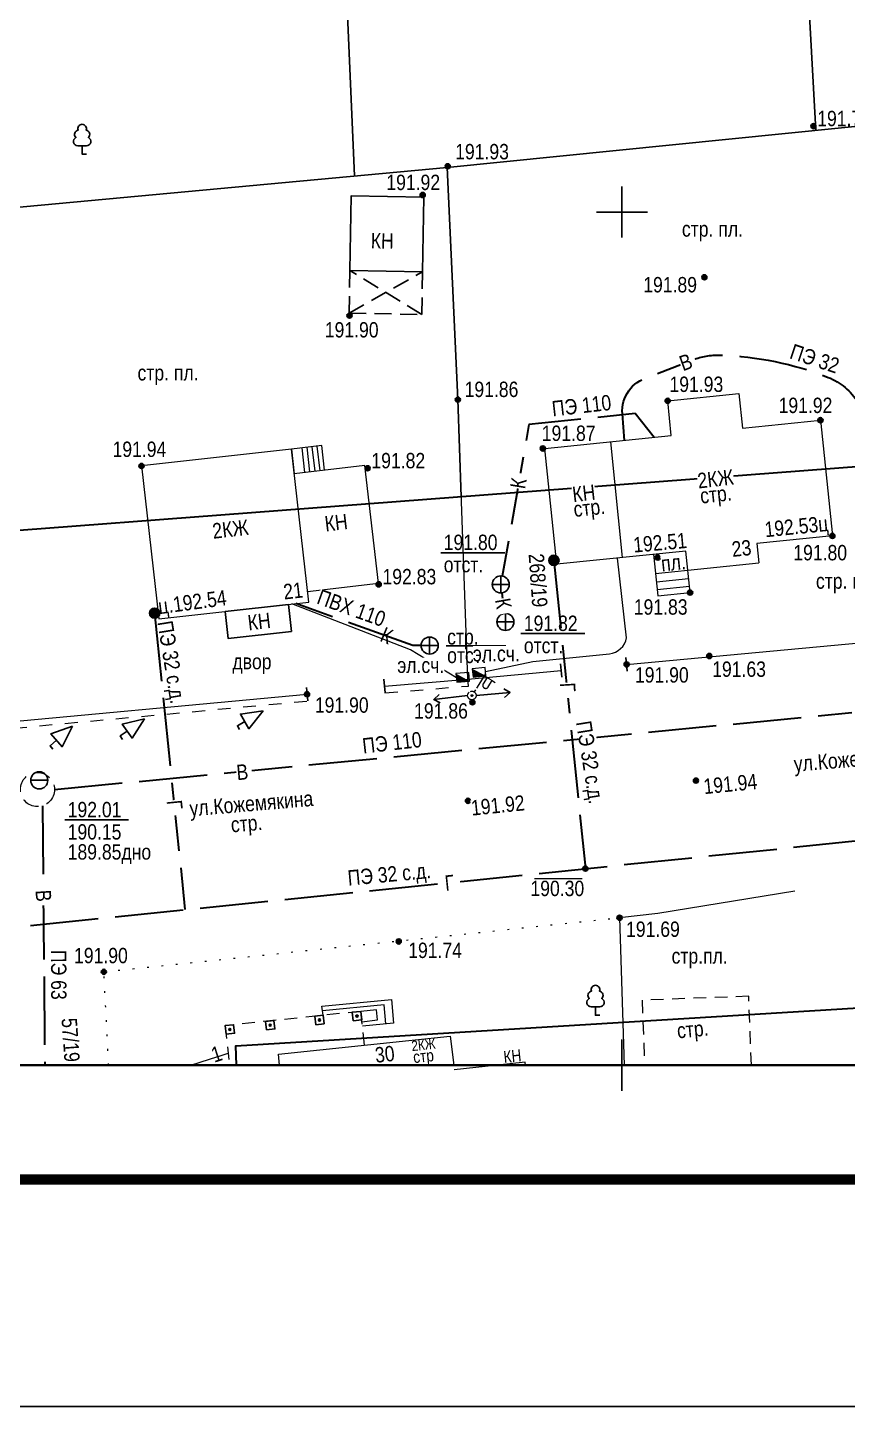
# Model space of a CAD drawing. Header units: millimetres. Extents: x 5990 to 6530, y 11230 to 11520.
# Drawn here: x 6165.1 to 6213.2, y 11230 to 11310.8 of the extents above; entities that cross this region are included whole.
import ezdxf
from ezdxf.enums import TextEntityAlignment as Align

# ---------------------------------------------------------------- set-up
doc = ezdxf.new("R2010")
doc.units = ezdxf.units.MM
for name, pattern in [('ACAD_ISO07W100', [3, 0, -3]), ('g5_01_5x1', [1.25, 0.75, -0.5]), ('g5_01_5x1_5', [1.5, 0.75, -0.75]), ('g5_02x1', [1.5, 1, -0.5]), ('g5_122', [5, 4, -1]), ('g5_366', [0.85, 0.1, -0.75]), ('T_03.LINE', [1, 1, 0])]:
    doc.linetypes.add(name, pattern=pattern)
for name, color, linetype in [('01 ПЛАНШЕТ', 7, 'Continuous'), ('02 ПЛАНОВО-ВЫСОТНОЕ ОБОСНОВАНИЕ', 7, 'Continuous'), ('03 ЗДАНИЯ И ИХ ЧАСТИ', 7, 'Continuous'), ('04 ПРОМЫШЛЕННЫЕ И СОЦ.-КУЛЬТ. ОБЪЕКТЫ', 7, 'Continuous'), ('05 ГАЗОПРОВОД', 7, 'Continuous'), ('06 ВОДОПРОВОД', 7, 'Continuous'), ('07 ЭЛЕКТРОКАБЕЛЬ', 7, 'Continuous'), ('08 ЛЭП', 7, 'Continuous'), ('10 КАНАЛИЗАЦИЯ', 7, 'Continuous'), ('13 АВТОМОБИЛЬНЫЕ ДОРОГИ', 7, 'Continuous'), ('15 РЕЛЬЕФ', 7, 'Continuous'), ('16 РАСТИТЕЛЬНОСТЬ ГРУНТЫ И БОЛОТА', 7, 'Continuous'), ('17 ОГРАЖДЕНИЯ', 7, 'Continuous')]:
    doc.layers.add(name, color=color, linetype=linetype)
doc.layers.add('18 ГРАНИЦА ТОПОСЪЕМКИ', color=7, linetype='Continuous', plot=False)
doc.styles.add('Д-431', font='ARIALNI_1.TTF', dxfattribs={"height": 0.9})
doc.styles.add('Р-131', font='ARIALN.TTF')
doc.linetypes.add('g5_119_3', pattern='A,4,-1,[31,GUGK_2005.shx,S=0.1,R=0,X=0,Y=0],4,[31,GUGK_2005.shx,S=0.1,R=180,X=0,Y=0],-1', length=10)
doc.linetypes.add('g5_474_1a', pattern='A,1,-0.25,[28,GUGK_2005.shx,S=1,R=0,X=0,Y=0],-0.25,1', length=2.5)
doc.linetypes.add('g5_475_2', pattern='A,1.25,[25,GUGK_2005.shx,S=0.4,R=0,X=0,Y=0],1.25,-0.5', length=3)

# ---------------------------------------------------------------- blocks, each defined once
blk = doc.blocks.new('_krest')
at = {"color": 3, "linetype": 'ByBlock', "lineweight": -2}
for p, q in [((0, -3), (0, 3)), ((-3, 0), (3, 0))]:
    blk.add_line(p, q, dxfattribs=at)
blk = doc.blocks.new('g5_330')
blk.add_hatch(color=0).paths.add_polyline_path([(0.15, 0, 1), (-0.15, 0, 1)])
at = {"color": 0}
blk.add_circle((0, 0), 0.15, dxfattribs=at)
blk = doc.blocks.new('g5_388_1')
at = {"color": 0}
blk.add_lwpolyline([(0, 0.497), (0.257, 0.497, 0.798042), (0.365, 0.973, 0.636328), (0.231, 1.405, 0.533064), (0, 1.75, 0.533064), (-0.231, 1.405, 0.636328), (-0.365, 0.973, 0.798042), (-0.257, 0.497)], format="xyb", dxfattribs=at)
for points in [[(0, 0.497), (-0.257, 0.497)], [(0.25, 0), (0, 0), (0, 0.497)]]:
    blk.add_lwpolyline(points, dxfattribs=at)
blk = doc.blocks.new('*U865')
blk.add_lwpolyline([(1.93, -0.02), (8.93, -0.02)])
at = {"style": 'Д-431'}
blk.add_attdef('Z1', text='', height=1.8, dxfattribs=at).set_placement((2.05, 1.92), align=Align.TOP_LEFT)
for tag, p in [('Z2', (2.05, -2.05)), ('Z3', (2.1, -4.04)), ('Z4', (2.1, -6.11))]:
    blk.add_attdef(tag, p, '', height=1.8, dxfattribs=at)
blk.add_wipeout([(-0.11, -0.99), (-0.17, -0.98), (-0.24, -0.97), (-0.28, -0.96), (-0.36, -0.93), (-0.41, -0.91), (-0.49, -0.87), (-0.57, -0.82), (-0.62, -0.79), (-0.67, -0.74), (-0.71, -0.7), (-0.77, -0.63), (-0.8, -0.6), (-0.83, -0.56), (-0.86, -0.5), (-0.9, -0.44), (-0.94, -0.35), (-0.95, -0.31), (-0.97, -0.26), (-0.98, -0.18), (-0.99, -0.1), (-1, -0.03), (-1, 0.04), (-0.99, 0.11), (-0.99, 0.16), (-0.98, 0.2), (-0.96, 0.27), (-0.95, 0.31), (-0.94, 0.35), (-0.92, 0.39), (-0.9, 0.43), (-0.88, 0.48), (-0.87, 0.49), (-0.86, 0.51), (-0.86, 0.52), (-0.85, 0.53), (-0.84, 0.55), (-0.83, 0.56), (-0.82, 0.58), (-0.81, 0.59), (-0.8, 0.6), (-0.79, 0.61), (-0.77, 0.64), (-0.76, 0.65), (-0.75, 0.66), (-0.74, 0.67), (-0.73, 0.68), (-0.72, 0.69), (-0.71, 0.7), (-0.7, 0.71), (-0.69, 0.73), (-0.67, 0.74), (-0.66, 0.75), (-0.65, 0.76), (-0.64, 0.77), (-0.62, 0.78), (-0.61, 0.79), (-0.6, 0.8), (-0.58, 0.81), (-0.56, 0.83), (-0.55, 0.83), (-0.53, 0.85), (-0.52, 0.86), (-0.5, 0.86), (-0.49, 0.87), (-0.47, 0.88), (-0.46, 0.89), (-0.44, 0.9), (-0.43, 0.9), (-0.36, 0.93), (-0.33, 0.94), (-0.31, 0.95), (-0.27, 0.96), (-0.22, 0.98), (-0.16, 0.99), (-0.1, 0.99), (0, 1), (0.1, 1), (0.16, 0.99), (0.22, 0.98), (0.3, 0.95), (0.36, 0.93), (0.48, 0.88), (0.56, 0.83), (0.63, 0.77), (0.73, 0.68), (0.81, 0.59), (0.86, 0.52), (0.94, 0.34), (0.98, 0.21), (0.99, 0.13), (1, 0.07), (1, 0.02), (1, -0.08), (0.97, -0.23), (0.94, -0.33), (0.91, -0.41), (0.88, -0.47), (0.86, -0.51), (0.82, -0.57), (0.79, -0.61), (0.76, -0.65), (0.72, -0.7), (0.66, -0.75), (0.63, -0.77), (0.6, -0.8), (0.55, -0.84), (0.5, -0.87), (0.43, -0.9), (0.38, -0.92), (0.31, -0.95), (0.24, -0.97), (0.18, -0.98), (0.07, -1), (-0.05, -1)])
for points in [[(-1, 0), (1, 0)], [(0, 1), (0, -1)]]:
    blk.add_lwpolyline(points)
blk.add_circle((0, 0), 1)
blk = doc.blocks.new('g5_113c')
blk.add_hatch(color=1).paths.add_polyline_path([(-0.375, 0), (0.375, 0), (0, 0.25), (-0.375, 0.5)])
at = {"color": 1, "lineweight": 20}
blk.add_lwpolyline([(-0.375, 0), (0.375, 0), (0.375, 0.5), (-0.375, 0.5)], close=True, dxfattribs=at)
blk = doc.blocks.new('g5_108b')
h = blk.add_hatch(color=0)
edge = h.paths.add_edge_path()
edge.add_arc((0, 0), 0.06, 0, 360)
at = {"color": 0, "lineweight": 25}
blk.add_lwpolyline([(-0.25, -0.25), (0.25, -0.25), (0.25, 0.25), (-0.25, 0.25)], close=True, dxfattribs=at)
at = {"color": 0}
blk.add_circle((0, 0), 0.06, dxfattribs=at)
blk = doc.blocks.new('g5_121_7c')
h = blk.add_hatch(color=0)
edge = h.paths.add_edge_path()
edge.add_arc((0, 0), 0.3, 0, 360)
at = {"color": 0}
blk.add_circle((0, 0), 0.3, dxfattribs=at)
blk = doc.blocks.new('*U864')
blk.add_lwpolyline([(2.99, -4.64), (10.48, -4.64)])
at = {"color": 7, "style": 'Д-431'}
for tag, p in [('Z', (3.33, -4.33)), ('Z1', (3.33, -6.94)), ('Z2', (3.33, -9.29)), ('Z3', (3.33, -11.61))]:
    blk.add_attdef(tag, p, '', height=1.8, dxfattribs=at)
blk.add_wipeout([(-0.11, -0.99), (-0.17, -0.98), (-0.24, -0.97), (-0.28, -0.96), (-0.36, -0.93), (-0.41, -0.91), (-0.49, -0.87), (-0.57, -0.82), (-0.62, -0.79), (-0.67, -0.74), (-0.71, -0.7), (-0.77, -0.63), (-0.8, -0.6), (-0.83, -0.56), (-0.86, -0.5), (-0.9, -0.44), (-0.94, -0.35), (-0.95, -0.31), (-0.97, -0.26), (-0.98, -0.18), (-0.99, -0.1), (-1, -0.03), (-1, 0.04), (-0.99, 0.11), (-0.99, 0.16), (-0.98, 0.2), (-0.96, 0.27), (-0.95, 0.31), (-0.94, 0.35), (-0.92, 0.39), (-0.9, 0.43), (-0.88, 0.48), (-0.87, 0.49), (-0.86, 0.51), (-0.86, 0.52), (-0.85, 0.53), (-0.84, 0.55), (-0.83, 0.56), (-0.82, 0.58), (-0.81, 0.59), (-0.8, 0.6), (-0.79, 0.61), (-0.77, 0.64), (-0.76, 0.65), (-0.75, 0.66), (-0.74, 0.67), (-0.73, 0.68), (-0.72, 0.69), (-0.71, 0.7), (-0.7, 0.71), (-0.69, 0.73), (-0.67, 0.74), (-0.66, 0.75), (-0.65, 0.76), (-0.64, 0.77), (-0.62, 0.78), (-0.61, 0.79), (-0.6, 0.8), (-0.58, 0.81), (-0.56, 0.83), (-0.55, 0.83), (-0.53, 0.85), (-0.52, 0.86), (-0.5, 0.86), (-0.49, 0.87), (-0.47, 0.88), (-0.46, 0.89), (-0.44, 0.9), (-0.43, 0.9), (-0.36, 0.93), (-0.33, 0.94), (-0.31, 0.95), (-0.27, 0.96), (-0.22, 0.98), (-0.16, 0.99), (-0.1, 0.99), (0, 1), (0.1, 1), (0.16, 0.99), (0.22, 0.98), (0.3, 0.95), (0.36, 0.93), (0.48, 0.88), (0.56, 0.83), (0.63, 0.77), (0.73, 0.68), (0.81, 0.59), (0.86, 0.52), (0.94, 0.34), (0.98, 0.21), (0.99, 0.13), (1, 0.07), (1, 0.02), (1, -0.08), (0.97, -0.23), (0.94, -0.33), (0.91, -0.41), (0.88, -0.47), (0.86, -0.51), (0.82, -0.57), (0.79, -0.61), (0.76, -0.65), (0.72, -0.7), (0.66, -0.75), (0.63, -0.77), (0.6, -0.8), (0.55, -0.84), (0.5, -0.87), (0.43, -0.9), (0.38, -0.92), (0.31, -0.95), (0.24, -0.97), (0.18, -0.98), (0.07, -1), (-0.05, -1)])
blk.add_lwpolyline([(-1, 0), (1, 0)])
blk.add_circle((0, 0), 1)
blk = doc.blocks.new('T_03.32.01')
at = {"color": 0, "linetype": 'ACAD_ISO07W100', "lineweight": 0}
blk.add_wipeout([(0.25, 0), (0.217, 0.125), (0.125, 0.217), (0, 0.25), (-0.125, 0.217), (-0.217, 0.125), (-0.25, 0), (-0.217, -0.125), (-0.125, -0.217), (0, -0.25), (0.125, -0.217), (0.217, -0.125)], dxfattribs=at)
at = {"linetype": 'T_03.LINE', "lineweight": -2}
h = blk.add_hatch(color=0, dxfattribs=at)
h.dxf.hatch_style = 1
h.paths.add_polyline_path([(0.05, 0, 1), (-0.05, 0, 1)])
at = {"color": 0, "linetype": 'T_03.LINE', "lineweight": -2}
blk.add_circle((0, 0), 0.25, dxfattribs=at)
at = {"color": 0, "linetype": 'T_03.LINE', "lineweight": 0}
blk.add_circle((0, 0), 0.05, dxfattribs=at)
blk = doc.blocks.new('*U144')
at = {"color": 0, "linetype": 'T_03.LINE', "lineweight": -2, "rotation": 328.1250721825429}
blk.add_blockref('T_03.32.01', (0, 0), dxfattribs=at)
at = {"color": 0, "linetype": 'ACAD_ISO07W100', "lineweight": 0}
blk.add_wipeout([(1.193, 0.877), (0.959, 0.501), (0.912, 0.451), (0.849, 0.423), (0.78, 0.421), (0.718, 0.445), (0.667, 0.493), (0.64, 0.555), (0.638, 0.622), (0.662, 0.686), (0.896, 1.062)], dxfattribs=at)
at = {"color": 0, "linetype": 'T_03.LINE', "lineweight": -2}
for points in [[(0.792, 1.274), (0.132, 0.212)], [(0.726, 1.168), (1.363, 0.772)]]:
    blk.add_lwpolyline(points, dxfattribs=at)
blk.add_lwpolyline([(0.896, 1.062), (0.662, 0.686, 1), (0.959, 0.501), (1.193, 0.877)], format="xyb", dxfattribs=at)
blk = doc.blocks.new('g5_115_1')
at = {"color": 0}
for points in [[(0, 0), (2, 0)], [(1.647, -0.252), (2, 0), (1.647, 0.252)]]:
    blk.add_lwpolyline(points, dxfattribs=at)
blk = doc.blocks.new('*U866')
blk.add_lwpolyline([(1.82, -1.37), (9.31, -1.37)])
at = {"color": 7, "style": 'Д-431'}
for tag, p in [('Z', (2.16, -1.06)), ('Z1', (2.16, -3.67)), ('Z2', (2.16, -6.02)), ('Z3', (2.16, -8.34))]:
    blk.add_attdef(tag, p, '', height=1.8, dxfattribs=at)
blk.add_wipeout([(-0.11, -0.99), (-0.17, -0.98), (-0.24, -0.97), (-0.28, -0.96), (-0.36, -0.93), (-0.41, -0.91), (-0.49, -0.87), (-0.57, -0.82), (-0.62, -0.79), (-0.67, -0.74), (-0.71, -0.7), (-0.77, -0.63), (-0.8, -0.6), (-0.83, -0.56), (-0.86, -0.5), (-0.9, -0.44), (-0.94, -0.35), (-0.95, -0.31), (-0.97, -0.26), (-0.98, -0.18), (-0.99, -0.1), (-1, -0.03), (-1, 0.04), (-0.99, 0.11), (-0.99, 0.16), (-0.98, 0.2), (-0.96, 0.27), (-0.95, 0.31), (-0.94, 0.35), (-0.92, 0.39), (-0.9, 0.43), (-0.88, 0.48), (-0.87, 0.49), (-0.86, 0.51), (-0.86, 0.52), (-0.85, 0.53), (-0.84, 0.55), (-0.83, 0.56), (-0.82, 0.58), (-0.81, 0.59), (-0.8, 0.6), (-0.79, 0.61), (-0.77, 0.64), (-0.76, 0.65), (-0.75, 0.66), (-0.74, 0.67), (-0.73, 0.68), (-0.72, 0.69), (-0.71, 0.7), (-0.7, 0.71), (-0.69, 0.73), (-0.67, 0.74), (-0.66, 0.75), (-0.65, 0.76), (-0.64, 0.77), (-0.62, 0.78), (-0.61, 0.79), (-0.6, 0.8), (-0.58, 0.81), (-0.56, 0.83), (-0.55, 0.83), (-0.53, 0.85), (-0.52, 0.86), (-0.5, 0.86), (-0.49, 0.87), (-0.47, 0.88), (-0.46, 0.89), (-0.44, 0.9), (-0.43, 0.9), (-0.36, 0.93), (-0.33, 0.94), (-0.31, 0.95), (-0.27, 0.96), (-0.22, 0.98), (-0.16, 0.99), (-0.1, 0.99), (0, 1), (0.1, 1), (0.16, 0.99), (0.22, 0.98), (0.3, 0.95), (0.36, 0.93), (0.48, 0.88), (0.56, 0.83), (0.63, 0.77), (0.73, 0.68), (0.81, 0.59), (0.86, 0.52), (0.94, 0.34), (0.98, 0.21), (0.99, 0.13), (1, 0.07), (1, 0.02), (1, -0.08), (0.97, -0.23), (0.94, -0.33), (0.91, -0.41), (0.88, -0.47), (0.86, -0.51), (0.82, -0.57), (0.79, -0.61), (0.76, -0.65), (0.72, -0.7), (0.66, -0.75), (0.63, -0.77), (0.6, -0.8), (0.55, -0.84), (0.5, -0.87), (0.43, -0.9), (0.38, -0.92), (0.31, -0.95), (0.24, -0.97), (0.18, -0.98), (0.07, -1), (-0.05, -1)])
for points in [[(0, 1), (0, -1)], [(-1, 0), (1, 0)]]:
    blk.add_lwpolyline(points)
blk.add_circle((0, 0), 1)
blk = doc.blocks.new('*U867')
blk.add_lwpolyline([(-7.03, 3.72), (0.46, 3.72)])
at = {"color": 7, "style": 'Д-431'}
for tag, p in [('Z', (-6.69, 4.03)), ('Z1', (-6.69, 1.42)), ('Z2', (-6.69, -0.93)), ('Z3', (-6.69, -3.25))]:
    blk.add_attdef(tag, p, '', height=1.8, dxfattribs=at)
blk.add_wipeout([(-0.11, -0.99), (-0.17, -0.98), (-0.24, -0.97), (-0.28, -0.96), (-0.36, -0.93), (-0.41, -0.91), (-0.49, -0.87), (-0.57, -0.82), (-0.62, -0.79), (-0.67, -0.74), (-0.71, -0.7), (-0.77, -0.63), (-0.8, -0.6), (-0.83, -0.56), (-0.86, -0.5), (-0.9, -0.44), (-0.94, -0.35), (-0.95, -0.31), (-0.97, -0.26), (-0.98, -0.18), (-0.99, -0.1), (-1, -0.03), (-1, 0.04), (-0.99, 0.11), (-0.99, 0.16), (-0.98, 0.2), (-0.96, 0.27), (-0.95, 0.31), (-0.94, 0.35), (-0.92, 0.39), (-0.9, 0.43), (-0.88, 0.48), (-0.87, 0.49), (-0.86, 0.51), (-0.86, 0.52), (-0.85, 0.53), (-0.84, 0.55), (-0.83, 0.56), (-0.82, 0.58), (-0.81, 0.59), (-0.8, 0.6), (-0.79, 0.61), (-0.77, 0.64), (-0.76, 0.65), (-0.75, 0.66), (-0.74, 0.67), (-0.73, 0.68), (-0.72, 0.69), (-0.71, 0.7), (-0.7, 0.71), (-0.69, 0.73), (-0.67, 0.74), (-0.66, 0.75), (-0.65, 0.76), (-0.64, 0.77), (-0.62, 0.78), (-0.61, 0.79), (-0.6, 0.8), (-0.58, 0.81), (-0.56, 0.83), (-0.55, 0.83), (-0.53, 0.85), (-0.52, 0.86), (-0.5, 0.86), (-0.49, 0.87), (-0.47, 0.88), (-0.46, 0.89), (-0.44, 0.9), (-0.43, 0.9), (-0.36, 0.93), (-0.33, 0.94), (-0.31, 0.95), (-0.27, 0.96), (-0.22, 0.98), (-0.16, 0.99), (-0.1, 0.99), (0, 1), (0.1, 1), (0.16, 0.99), (0.22, 0.98), (0.3, 0.95), (0.36, 0.93), (0.48, 0.88), (0.56, 0.83), (0.63, 0.77), (0.73, 0.68), (0.81, 0.59), (0.86, 0.52), (0.94, 0.34), (0.98, 0.21), (0.99, 0.13), (1, 0.07), (1, 0.02), (1, -0.08), (0.97, -0.23), (0.94, -0.33), (0.91, -0.41), (0.88, -0.47), (0.86, -0.51), (0.82, -0.57), (0.79, -0.61), (0.76, -0.65), (0.72, -0.7), (0.66, -0.75), (0.63, -0.77), (0.6, -0.8), (0.55, -0.84), (0.5, -0.87), (0.43, -0.9), (0.38, -0.92), (0.31, -0.95), (0.24, -0.97), (0.18, -0.98), (0.07, -1), (-0.05, -1)])
for points in [[(0, 1), (0, -1)], [(-1, 0), (1, 0)]]:
    blk.add_lwpolyline(points)
blk.add_circle((0, 0), 1)
blk = doc.blocks.new('g5_475_5')
at = {"color": 0}
blk.add_lwpolyline([(0, -0.4), (0, 0.4)], dxfattribs=at)
blk = doc.blocks.new('g5_390_8')
at = {"color": 0}
blk.add_line((-0.5, 0.5), (0.5, 0.5), dxfattribs=at)
for points in [[(0, 1.75), (-0.5, 0.5), (0.5, 0.5), (0, 1.75)], [(0, 0), (0, 0.5), (0, 0), (0.25, 0)]]:
    blk.add_lwpolyline(points, dxfattribs=at)

msp = doc.modelspace()

# ---------------------------------------------------------------- linework, layer by layer
at = {"color": 7, "lineweight": 15}
msp.add_lwpolyline([(6000, 11250), (6250, 11250), (6250, 11500), (6000, 11500)], close=True, dxfattribs=at)
at = {"layer": '01 ПЛАНШЕТ', "color": 7}
for points in [[(5990, 11230), (6260, 11230), (6260, 11520), (5990, 11520)], [(6250, 11500), (6000, 11500), (6000, 11250), (6250, 11250)]]:
    msp.add_lwpolyline(points, close=True, dxfattribs=at)
msp.add_lwpolyline([(6133.016, 11243.3, 0.6, 0.6, 0), (6257, 11243.3, 0, 0, 0)], format="xyseb", dxfattribs=at)
at = {"layer": '03 ЗДАНИЯ И ИХ ЧАСТИ', "color": 7}
msp.add_lwpolyline([(6184.038, 11296.574), (6188.307, 11296.498), (6188.384, 11300.867), (6184.115, 11300.943)], close=True, dxfattribs=at)
at = {"layer": '03 ЗДАНИЯ И ИХ ЧАСТИ', "color": 7, "linetype": 'g5_02x1', "lineweight": 25}
for points in [[(6188.263, 11293.998), (6184.038, 11296.574), (6183.993, 11294.074), (6188.263, 11293.998), (6188.307, 11296.498)], [(6183.993, 11294.074), (6188.307, 11296.498)]]:
    msp.add_lwpolyline(points, dxfattribs=at)
at = {"layer": '03 ЗДАНИЯ И ИХ ЧАСТИ', "color": 7, "lineweight": 15}
for points in [[(6180.616, 11286.11), (6171.82, 11285.12)], [(6171.82, 11285.12), (6172.83, 11276.15), (6181.626, 11277.14), (6180.616, 11286.11)], [(6182.562, 11284.862), (6182.399, 11286.311), (6180.616, 11286.11), (6180.779, 11284.661)], [(6181.402, 11284.734), (6181.234, 11286.177)], [(6181.7, 11284.768), (6181.532, 11286.212)], [(6181.998, 11284.803), (6181.83, 11286.246)], [(6182.296, 11284.837), (6182.128, 11286.281)], [(6184.922, 11285.142), (6180.779, 11284.661)], [(6181.556, 11277.763), (6185.723, 11278.241), (6184.922, 11285.142)], [(6201.857, 11279.938), (6202.109, 11277.498), (6203.999, 11277.693), (6203.747, 11280.133)], [(6201.973, 11278.818), (6208.035, 11279.444)], [(6202.023, 11278.331), (6203.913, 11278.526)], [(6202.069, 11277.886), (6203.959, 11278.081)], [(6182.474, 11252.922), (6182.399, 11253.459), (6186.475, 11253.851), (6186.608, 11252.469), (6184.775, 11252.293)], [(6186.158, 11252.426), (6186.05, 11253.544), (6182.437, 11253.191)], [(6184.745, 11252.548), (6185.66, 11252.648), (6185.594, 11253.25), (6184.682, 11253.151)], [(6179.85, 11250.635), (6189.932, 11251.696), (6190.132, 11250)], [(6179.917, 11250), (6179.85, 11250.635)], [(6192.703, 11250), (6190.163, 11249.733)], [(6194.319, 11250.17), (6192.703, 11250)], [(6194.336, 11250), (6194.319, 11250.17)]]:
    msp.add_lwpolyline(points, dxfattribs=at)
at = {"layer": '03 ЗДАНИЯ И ИХ ЧАСТИ', "color": 7, "lineweight": 15, "elevation": 192.808}
msp.add_lwpolyline([(6200.035, 11279.75), (6199.355, 11286.532)], dxfattribs=at)
at = {"layer": '03 ЗДАНИЯ И ИХ ЧАСТИ', "color": 7, "lineweight": 25}
msp.add_lwpolyline([(6176.727, 11276.589), (6180.434, 11277.006), (6180.613, 11275.416), (6176.906, 11274.999)], close=True, dxfattribs=at)
at = {"layer": '03 ЗДАНИЯ И ИХ ЧАСТИ', "color": 7, "linetype": 'g5_01_5x1', "lineweight": 15, "elevation": 190.883}
for points in [[(6207.438, 11254.041), (6201.185, 11253.802), (6201.33, 11250)], [(6207.592, 11250), (6207.438, 11254.041)]]:
    msp.add_lwpolyline(points, dxfattribs=at)
at = {"layer": '04 ПРОМЫШЛЕННЫЕ И СОЦ.-КУЛЬТ. ОБЪЕКТЫ', "color": 7, "linetype": 'g5_366', "lineweight": 15}
for points in [[(6169.61, 11255.47), (6199.86, 11258.64)], [(6169.896, 11250), (6169.61, 11255.47)]]:
    msp.add_lwpolyline(points, dxfattribs=at)
at = {"layer": '05 ГАЗОПРОВОД', "color": 1, "linetype": 'g5_122', "lineweight": 30}
for points in [[(6172.59, 11276.492), (6174.369, 11259.114)], [(6135.821, 11255.259), (6155.358, 11257.168), (6242.645, 11266.104)]]:
    msp.add_lwpolyline(points, dxfattribs=at)
at = {"layer": '05 ГАЗОПРОВОД', "color": 7, "lineweight": 15}
msp.add_lwpolyline([(6194.873, 11260.949), (6197.663, 11260.949)], dxfattribs=at)
at = {"layer": '06 ВОДОПРОВОД', "color": 82, "linetype": 'g5_122', "lineweight": 30, "flags": 128}
msp.add_lwpolyline([(6200.151, 11286.614), (6200.029, 11288.173, -0.360132), (6201.541, 11290.322), (6204.157, 11291.338, -0.100411), (6205.757, 11291.613, -0.086735), (6212.095, 11290.31, -0.16342), (6213.845, 11288.837, -0.126659), (6214.35, 11287.175), (6216.176, 11277.626), (6216.75, 11274.575, 0.25442), (6218.17, 11272.833, 0.143684), (6219.592, 11272.686), (6228.374, 11273.404)], format="xyb", dxfattribs=at)
at = {"layer": '06 ВОДОПРОВОД', "color": 82, "linetype": 'g5_122', "lineweight": 30}
for points in [[(6166.713, 11266.154), (6213.491, 11270.665)], [(6166.014, 11265.195), (6166.147, 11249.98)], [(6166.147, 11250), (6166.147, 11249.98)]]:
    msp.add_lwpolyline(points, dxfattribs=at)
at = {"layer": '17 ОГРАЖДЕНИЯ', "color": 7, "linetype": 'g5_475_2', "lineweight": 25}
for points in [[(6211.379, 11304.777), (6209.935, 11331.027)], [(6183.175, 11328.178), (6184.309, 11302.128)], [(6220.357, 11285.565), (6220.108, 11290.529), (6219.49, 11305.591), (6189.739, 11302.606)], [(6189.739, 11302.601), (6157.277, 11299.607)], [(6189.739, 11302.606), (6190.368, 11289.01), (6190.577, 11283.306)]]:
    msp.add_lwpolyline(points, dxfattribs=at)
at = {"layer": '17 ОГРАЖДЕНИЯ', "color": 7, "linetype": 'g5_475_2', "lineweight": 15}
for points in [[(6210.143, 11260.2), (6202.099, 11258.896)], [(6202.099, 11258.896), (6199.86, 11258.64), (6200.13, 11250)]]:
    msp.add_lwpolyline(points, dxfattribs=at)
at = {"layer": '18 ГРАНИЦА ТОПОСЪЕМКИ', "color": 2, "lineweight": 30}
for points in [[(6250, 11500), (6035.594, 11500), (6038.25, 11463.689), (6049.231, 11425.375), (6059.094, 11391.313), (6062.167, 11250), (6250, 11250)], [(6177.394, 11250), (6177.354, 11251.127), (6230.217, 11254.348), (6230.438, 11250), (6250, 11250), (6250, 11287.814), (6144.051, 11279.777), (6141.969, 11323.791), (6250, 11335.292), (6250, 11363.999), (6137.205, 11353.136), (6133.809, 11409.649), (6133.809, 11409.649), (6250, 11418.784), (6250, 11500), (6204.091, 11500), (6235.857, 11452.28), (6132.003, 11438.928), (6138.306, 11500), (6038.284, 11500), (6040.478, 11481.045), (6051.473, 11439.881), (6064.107, 11378.144), (6068.931, 11250)]]:
    msp.add_lwpolyline(points, close=True, dxfattribs=at)
msp.add_lwpolyline([(6250, 11250.831), (6250, 11250), (6053.979, 11250), (6055.755, 11264.739)], dxfattribs=at)

# ---------------------------------------------------------------- block references
at = {"layer": '02 ПЛАНОВО-ВЫСОТНОЕ ОБОСНОВАНИЕ', "xscale": 0.5, "yscale": 0.5, "zscale": 0.5}
for p in [(6200, 11300), (6200, 11250), (6200, 11250)]:
    msp.add_blockref('_krest', p, dxfattribs=at)
at = {"layer": '02 ПЛАНОВО-ВЫСОТНОЕ ОБОСНОВАНИЕ', "lineweight": 25, "xscale": 0.5, "yscale": 0.5, "zscale": 0.5}
for p in [(6200, 11300), (6200, 11250), (6200, 11250), (6200, 11250)]:
    msp.add_blockref('_krest', p, dxfattribs=at)
at = {"layer": '02 ПЛАНОВО-ВЫСОТНОЕ ОБОСНОВАНИЕ', "color": 94, "xscale": 0.5, "yscale": 0.5, "zscale": 0.5}
msp.add_blockref('_krest', (6200, 11250), dxfattribs=at)
at = {"layer": '03 ЗДАНИЯ И ИХ ЧАСТИ', "color": 7, "lineweight": 15}
msp.add_blockref('g5_330', (6202.102, 11279.749), dxfattribs=at)
at = {"layer": '03 ЗДАНИЯ И ИХ ЧАСТИ', "color": 7, "lineweight": 15, "rotation": 6.004822867789896}
for p in [(6182.258, 11252.648), (6184.459, 11252.879), (6177, 11252.095), (6179.367, 11252.344)]:
    msp.add_blockref('g5_108b', p, dxfattribs=at)
at = {"layer": '05 ГАЗОПРОВОД', "color": 1, "lineweight": 15}
msp.add_blockref('g5_121_7c', (6172.59, 11276.492), dxfattribs=at)
at = {"layer": '05 ГАЗОПРОВОД', "color": 7, "lineweight": 15}
msp.add_blockref('g5_330', (6197.858, 11261.519), dxfattribs=at)
at = {"layer": '07 ЭЛЕКТРОКАБЕЛЬ', "color": 1, "lineweight": 15, "rotation": 5.081727413912313}
msp.add_blockref('g5_113c', (6190.683, 11272.481), dxfattribs=at)
at = {"layer": '15 РЕЛЬЕФ', "color": 7}
for p in [(6211.23, 11305.03), (6189.781, 11302.679), (6188.311, 11300.998), (6184.021, 11293.927)]:
    msp.add_blockref('g5_330', p, dxfattribs=at)
at = {"layer": '15 РЕЛЬЕФ', "rotation": 359.7577172586628}
for p in [(6204.839, 11296.174, 190.427), (6190.374, 11289.005, 190.427)]:
    msp.add_blockref('g5_330', p, dxfattribs=at)
at = {"layer": '15 РЕЛЬЕФ', "color": 7, "lineweight": 15, "rotation": 359.7577172586628}
for p in [(6202.683, 11288.935, 190.427), (6211.645, 11287.799, 190.427), (6195.358, 11286.142, 190.427), (6212.345, 11281.02, 190.427), (6203.999, 11277.693, 190.427), (6181.53, 11271.741, 190.427), (6204.341, 11266.678, 190.427), (6190.967, 11265.49, 190.427)]:
    msp.add_blockref('g5_330', p, dxfattribs=at)
at = {"layer": '15 РЕЛЬЕФ', "color": 7, "lineweight": 15}
for p in [(6171.82, 11285.12), (6185.08, 11284.98), (6185.73, 11278.18), (6205.12, 11273.98), (6186.91, 11257.25), (6169.61, 11255.47)]:
    msp.add_blockref('g5_330', p, dxfattribs=at)
at = {"layer": '16 РАСТИТЕЛЬНОСТЬ ГРУНТЫ И БОЛОТА'}
msp.add_blockref('g5_388_1', (6168.337, 11303.391), dxfattribs=at)
at = {"layer": '16 РАСТИТЕЛЬНОСТЬ ГРУНТЫ И БОЛОТА', "color": 7}
for p, rotation in [((6170.569, 11269.293, 192.01), 305.0439985068192), ((6177.441, 11269.891, 192.01), 300.2735861725391), ((6166.456, 11268.715, 192.01), 310.9731185956322)]:
    msp.add_blockref('g5_390_8', p, dxfattribs=dict(at, rotation=rotation))
at = {"layer": '16 РАСТИТЕЛЬНОСТЬ ГРУНТЫ И БОЛОТА', "color": 7, "lineweight": 15}
msp.add_blockref('g5_388_1', (6198.448, 11252.929, 191.769), dxfattribs=at)
at = {"layer": '17 ОГРАЖДЕНИЯ', "color": 7}
for p, rotation in [((6200.273, 11273.487), 185.3487369125881), ((6181.53, 11271.741), 5.974142554780085), ((6186.066, 11272.216, 191.927), 185.9741425547801)]:
    msp.add_blockref('g5_475_5', p, dxfattribs=dict(at, rotation=rotation))

# ---------------------------------------------------------------- texts
at = {"layer": '03 ЗДАНИЯ И ИХ ЧАСТИ', "lineweight": 50, "style": 'Р-131'}
msp.add_text('КН', height=0.9, rotation=358.98389, dxfattribs=at).set_placement((6185.262, 11297.871))
at = {"layer": '03 ЗДАНИЯ И ИХ ЧАСТИ', "color": 7, "lineweight": 25, "char_height": 0.9, "attachment_point": 1, "rotation": 6.6162, "style": 'Р-131'}
for s, insert in [('2КЖ', (6175.93, 11281.741)), ('КН', (6178, 11276.369))]:
    msp.add_mtext(s, dxfattribs=dict(at, insert=insert))
at = {"layer": '03 ЗДАНИЯ И ИХ ЧАСТИ', "color": 1, "lineweight": 25, "char_height": 0.9, "attachment_point": 1, "style": 'Д-431'}
for s, insert, rotation in [('23', (6206.397, 11280.68), 5.92939), ('21', (6180.093, 11278.181), 6.42431), ('30', (6185.471, 11251.033), 5.92939)]:
    msp.add_mtext(s, dxfattribs=dict(at, insert=insert, rotation=rotation))
at = {"layer": '04 ПРОМЫШЛЕННЫЕ И СОЦ.-КУЛЬТ. ОБЪЕКТЫ', "style": 'Д-431'}
for p in [(6205.308, 11298.87), (6173.377, 11290.442)]:
    msp.add_text('стр. пл.', height=0.9, dxfattribs=at).set_placement(p, align=Align.MIDDLE)
at = {"layer": '15 РЕЛЬЕФ', "color": 7, "style": 'Д-431'}
for s, p in [('191.76', (6211.455, 11305.03)), ('191.93', (6190.218, 11303.088)), ('191.92', (6186.181, 11301.286)), ('191.90', (6182.572, 11292.646))]:
    msp.add_text(s, height=0.9, dxfattribs=at).set_placement(p)
at = {"layer": '15 РЕЛЬЕФ', "style": 'Д-431'}
for s, p in [('191.89', (6201.251, 11295.29)), ('191.86', (6190.772, 11289.157))]:
    msp.add_text(s, height=0.9, dxfattribs=at).set_placement(p)

# ---------------------------------------------------------------- next in the draw order: block references
at = {"layer": '06 ВОДОПРОВОД', "color": 7, "lineweight": 15, "xscale": 0.5, "yscale": 0.5, "zscale": 0.5}
msp.add_blockref('*U864', (6165.825, 11266.693), dxfattribs=at).add_auto_attribs({'Z': '192.01', 'Z1': '190.15', 'Z2': '189.85дно'})
at = {"layer": '08 ЛЭП', "color": 7, "linetype": 'T_03.LINE', "lineweight": 15}
msp.add_blockref('*U144', (6191.199, 11271.664), dxfattribs=at)
at = {"layer": '10 КАНАЛИЗАЦИЯ', "color": 7, "lineweight": 15, "xscale": 0.5, "yscale": 0.5, "zscale": 0.5}
msp.add_blockref('*U865', (6188.722, 11274.591), dxfattribs=at).add_auto_attribs({'Z1': 'стр.', 'Z2': 'отст.'})

# ---------------------------------------------------------------- next in the draw order: texts
at = {"color": 4, "lineweight": 25, "char_height": 0.9, "width": 2.57867, "attachment_point": 1, "rotation": 274.00755, "line_spacing_factor": 0.6, "style": 'Д-431', "bg_fill": 3, "box_fill_scale": 1, "bg_fill_color": 256, "bg_fill_transparency": 0}
for s, insert in [('{\\C4;268/19}', (6195.422, 11280.015)), ('{\\C4;57/19}', (6168.024, 11252.796))]:
    msp.add_mtext(s, dxfattribs=dict(at, insert=insert))
at = {"layer": '03 ЗДАНИЯ И ИХ ЧАСТИ', "color": 7, "lineweight": 25, "attachment_point": 1, "bg_fill": 3, "box_fill_scale": 1, "bg_fill_color": 256, "bg_fill_transparency": 0}
for s, insert, char_height, rotation, style in [('КН', (6182.516, 11282.165), 0.9, 6.6162, 'Р-131'), ('стр.', (6203.186, 11252.463), 0.9, 5.39038, 'Д-431'), ('2КЖ', (6187.623, 11251.419), 0.6, 6.00482, 'Р-131'), ('КН', (6193.018, 11250.822), 0.7, 6.00482, 'Р-131')]:
    msp.add_mtext(s, dxfattribs=dict(at, insert=insert, char_height=char_height, rotation=rotation, style=style))
at = {"layer": '04 ПРОМЫШЛЕННЫЕ И СОЦ.-КУЛЬТ. ОБЪЕКТЫ', "color": 7, "lineweight": 25, "char_height": 0.9, "attachment_point": 1, "style": 'Д-431', "bg_fill": 3, "box_fill_scale": 1, "bg_fill_color": 256, "bg_fill_transparency": 0}
for s, insert in [('стр. пл.', (6211.38, 11278.822)), ('двор', (6177.152, 11274.102)), ('стр.пл.', (6202.913, 11256.851))]:
    msp.add_mtext(s, dxfattribs=dict(at, insert=insert))
at = {"layer": '05 ГАЗОПРОВОД', "color": 7, "lineweight": 25, "char_height": 0.9, "attachment_point": 1, "style": 'Д-431', "bg_fill": 3, "box_fill_scale": 1, "bg_fill_color": 256, "bg_fill_transparency": 0}
for insert, rotation in [((6173.637, 11276.105), 279.14205), ((6183.871, 11261.413), 5.32468)]:
    msp.add_mtext('ПЭ 32 с.д.', dxfattribs=dict(at, insert=insert, rotation=rotation))
at = {"layer": '05 ГАЗОПРОВОД', "color": 7, "lineweight": 25, "char_height": 0.9, "attachment_point": 1, "line_spacing_factor": 0.6, "style": 'Д-431', "bg_fill": 3, "box_fill_scale": 1, "bg_fill_color": 256, "bg_fill_transparency": 0}
for insert, rotation in [((6174.185, 11265.579), 275.84484), ((6189.568, 11261.11), 5.84484)]:
    msp.add_mtext('Г', dxfattribs=dict(at, insert=insert, rotation=rotation))
at = {"layer": '05 ГАЗОПРОВОД', "color": 7, "lineweight": 25, "insert": (6194.634, 11260.809), "char_height": 0.9, "attachment_point": 1, "style": 'Д-431', "bg_fill": 3, "box_fill_scale": 1, "bg_fill_color": 256, "bg_fill_transparency": 0}
msp.add_mtext('190.30', dxfattribs=at)
at = {"layer": '06 ВОДОПРОВОД', "color": 7, "lineweight": 25, "char_height": 0.9, "attachment_point": 1, "style": 'Д-431', "bg_fill": 3, "box_fill_scale": 1, "bg_fill_color": 256, "bg_fill_transparency": 0}
for s, insert, rotation in [('ПЭ 32', (6210.065, 11292.296), 341.65639), ('ПЭ 110', (6184.726, 11269.15), 6.53345), ('ПЭ 63', (6167.41, 11256.756), 270.1878)]:
    msp.add_mtext(s, dxfattribs=dict(at, insert=insert, rotation=rotation))
at = {"layer": '06 ВОДОПРОВОД', "color": 7, "lineweight": 25, "char_height": 0.9, "attachment_point": 1, "line_spacing_factor": 0.6, "style": 'Д-431', "bg_fill": 3, "box_fill_scale": 1, "bg_fill_color": 256, "bg_fill_transparency": 0}
for insert, rotation in [((6203.271, 11291.508), 19.80523), ((6197.572, 11269.561), 4.90603), ((6177.353, 11267.596), 4.90603), ((6166.5, 11260.3), 273.60222)]:
    msp.add_mtext('В', dxfattribs=dict(at, insert=insert, rotation=rotation))
at = {"layer": '07 ЭЛЕКТРОКАБЕЛЬ', "color": 7, "lineweight": 25, "insert": (6175.812, 11250.997), "char_height": 0.9, "attachment_point": 1, "rotation": 17.8177, "style": 'Д-431', "bg_fill": 3, "box_fill_scale": 1, "bg_fill_color": 256, "bg_fill_transparency": 0}
msp.add_mtext('1', dxfattribs=at)
at = {"layer": '10 КАНАЛИЗАЦИЯ', "color": 7, "lineweight": 25, "insert": (6186.094, 11275.707), "char_height": 0.9, "width": 0.03153, "attachment_point": 1, "rotation": 337.27588, "style": 'Д-431', "bg_fill": 3, "box_fill_scale": 1, "bg_fill_color": 256, "bg_fill_transparency": 0}
msp.add_mtext('К\\P', dxfattribs=at)
at = {"layer": '13 АВТОМОБИЛЬНЫЕ ДОРОГИ', "color": 7, "lineweight": 25, "insert": (6210.045, 11268.092), "char_height": 0.9, "attachment_point": 1, "rotation": 4.81041, "style": 'Р-131', "bg_fill": 3, "box_fill_scale": 1, "bg_fill_color": 256, "bg_fill_transparency": 0}
msp.add_mtext('ул.Кожемякина', dxfattribs=at)
at = {"layer": '15 РЕЛЬЕФ', "color": 7, "lineweight": 25, "char_height": 0.9, "attachment_point": 1, "style": 'Д-431', "bg_fill": 3, "box_fill_scale": 1, "bg_fill_color": 256, "bg_fill_transparency": 0}
for s, insert in [('191.94', (6170.121, 11286.545)), ('191.82', (6185.305, 11285.88)), ('191.83', (6200.696, 11277.302)), ('191.63', (6205.294, 11273.658)), ('191.90', (6181.988, 11271.555)), ('191.69', (6200.242, 11258.418)), ('191.90', (6167.864, 11256.875)), ('191.74', (6187.464, 11257.18))]:
    msp.add_mtext(s, dxfattribs=dict(at, insert=insert))
for s, insert, rotation in [('191.94', (6204.743, 11266.778), 5.57309), ('191.92', (6191.107, 11265.517), 5.78159)]:
    msp.add_mtext(s, dxfattribs=dict(at, insert=insert, rotation=rotation))

# ---------------------------------------------------------------- next in the draw order: linework, layer by layer
at = {"layer": '03 ЗДАНИЯ И ИХ ЧАСТИ', "color": 7, "lineweight": 15}
msp.add_lwpolyline([(6203.747, 11280.133), (6196.184, 11279.353), (6195.485, 11286.133), (6202.893, 11286.897), (6202.683, 11288.935), (6206.855, 11289.365), (6207.066, 11287.327), (6211.645, 11287.799), (6212.345, 11281.02), (6207.919, 11280.563), (6208.035, 11279.444)], dxfattribs=at)
at = {"layer": '03 ЗДАНИЯ И ИХ ЧАСТИ', "color": 7, "linetype": 'g5_01_5x1', "lineweight": 15}
for points in [[(6184.891, 11251.165), (6184.682, 11253.154), (6176.726, 11252.317)], [(6176.726, 11252.317), (6176.969, 11250)]]:
    msp.add_lwpolyline(points, dxfattribs=at)
at = {"layer": '06 ВОДОПРОВОД', "color": 7, "linetype": 'g5_02x1', "lineweight": 13}
msp.add_circle((6165.713, 11266.154, 384.323), 1, dxfattribs=at)
at = {"layer": '07 ЭЛЕКТРОКАБЕЛЬ', "color": 1, "linetype": 'g5_119_3', "lineweight": 15, "ltscale": 0.8}
msp.add_line((6174.714, 11250), (6176.896, 11250.701), dxfattribs=at)
at = {"layer": '10 КАНАЛИЗАЦИЯ', "color": 34, "linetype": 'g5_122', "lineweight": 30}
msp.add_lwpolyline([(6188.222, 11274.591), (6187.729, 11274.591), (6180.874, 11277.056)], dxfattribs=at)
at = {"layer": '13 АВТОМОБИЛЬНЫЕ ДОРОГИ', "color": 7, "linetype": 'g5_01_5x1_5', "lineweight": 15}
msp.add_lwpolyline([(6161.32, 11269.87), (6161.357, 11269.472), (6181.567, 11271.343), (6181.53, 11271.741)], dxfattribs=at)
at = {"layer": '17 ОГРАЖДЕНИЯ', "color": 7, "linetype": 'g5_475_2', "lineweight": 15}
for points in [[(6200.273, 11273.487), (6220.867, 11275.398)], [(6190.969, 11272.621), (6196.433, 11273.128)]]:
    msp.add_lwpolyline(points, dxfattribs=at)
at = {"layer": '17 ОГРАЖДЕНИЯ', "color": 7, "linetype": 'g5_474_1a', "lineweight": 15}
msp.add_lwpolyline([(6161.32, 11269.87), (6181.53, 11271.741)], dxfattribs=at)

# ---------------------------------------------------------------- next in the draw order: block references
at = {"layer": '05 ГАЗОПРОВОД', "color": 1, "lineweight": 15}
msp.add_blockref('g5_121_7c', (6196.009, 11279.586), dxfattribs=at)
at = {"layer": '07 ЭЛЕКТРОКАБЕЛЬ', "color": 7, "lineweight": 15, "rotation": 6.289002466166015}
msp.add_blockref('g5_113c', (6191.651, 11272.774), dxfattribs=at)
at = {"layer": '08 ЛЭП', "color": 7, "lineweight": 15}
for p, rotation in [((6191.449, 11271.67), 4.795501573461116), ((6190.949, 11271.657), 186.3210630493479)]:
    msp.add_blockref('g5_115_1', p, dxfattribs=dict(at, rotation=rotation))
at = {"layer": '10 КАНАЛИЗАЦИЯ', "color": 7, "lineweight": 15, "xscale": 0.5, "yscale": 0.5, "zscale": 0.5}
msp.add_blockref('*U866', (6193.166, 11275.976), dxfattribs=at).add_auto_attribs({'Z': '191.82', 'Z1': 'отст.'})
at = {"layer": '15 РЕЛЬЕФ', "color": 7, "lineweight": 15}
msp.add_blockref('g5_330', (6199.86, 11258.64), dxfattribs=at)

# ---------------------------------------------------------------- next in the draw order: texts
at = {"layer": '03 ЗДАНИЯ И ИХ ЧАСТИ', "color": 7, "lineweight": 25, "insert": (6172.742, 11277.32), "char_height": 0.9, "attachment_point": 1, "rotation": 7.63514, "style": 'Д-431'}
msp.add_mtext('ц.192.54', dxfattribs=at)
at = {"layer": '03 ЗДАНИЯ И ИХ ЧАСТИ', "color": 7, "lineweight": 25, "insert": (6187.717, 11250.813), "char_height": 0.7, "attachment_point": 1, "rotation": 6.00482, "style": 'Д-431', "bg_fill": 3, "box_fill_scale": 1, "bg_fill_color": 256, "bg_fill_transparency": 0}
msp.add_mtext('стр', dxfattribs=at)
at = {"layer": '13 АВТОМОБИЛЬНЫЕ ДОРОГИ', "color": 7, "lineweight": 25, "insert": (6174.598, 11265.479), "char_height": 0.9, "attachment_point": 1, "rotation": 4.81041, "style": 'Р-131', "bg_fill": 3, "box_fill_scale": 1, "bg_fill_color": 256, "bg_fill_transparency": 0}
msp.add_mtext('ул.Кожемякина', dxfattribs=at)

# ---------------------------------------------------------------- next in the draw order: linework, layer by layer
at = {"layer": '05 ГАЗОПРОВОД', "color": 1, "linetype": 'g5_122', "lineweight": 30}
msp.add_lwpolyline([(6196.009, 11279.586), (6197.858, 11261.519)], dxfattribs=at)

# ---------------------------------------------------------------- next in the draw order: texts
at = {"layer": '03 ЗДАНИЯ И ИХ ЧАСТИ', "color": 7, "lineweight": 25, "char_height": 0.9, "attachment_point": 1, "bg_fill": 3, "box_fill_scale": 1, "bg_fill_color": 256, "bg_fill_transparency": 0}
for s, insert, rotation, style in [('2КЖ', (6204.385, 11284.687), 6.6162, 'Р-131'), ('192.53ц', (6208.324, 11281.831), 5.7733, 'Д-431')]:
    msp.add_mtext(s, dxfattribs=dict(at, insert=insert, rotation=rotation, style=style))
at = {"layer": '10 КАНАЛИЗАЦИЯ', "color": 7, "lineweight": 25, "insert": (6182.345, 11277.915), "char_height": 0.9, "attachment_point": 1, "rotation": 340.22612, "style": 'Д-431', "bg_fill": 3, "box_fill_scale": 1, "bg_fill_color": 256, "bg_fill_transparency": 0}
msp.add_mtext('ПВХ 110', dxfattribs=at)
at = {"layer": '13 АВТОМОБИЛЬНЫЕ ДОРОГИ', "color": 7, "lineweight": 25, "insert": (6177.022, 11264.535), "char_height": 0.9, "attachment_point": 1, "rotation": 4.81041, "style": 'Д-431', "bg_fill": 3, "box_fill_scale": 1, "bg_fill_color": 256, "bg_fill_transparency": 0}
msp.add_mtext('стр.', dxfattribs=at)
at = {"layer": '15 РЕЛЬЕФ', "color": 7, "lineweight": 25, "char_height": 0.9, "attachment_point": 1, "style": 'Д-431', "bg_fill": 3, "box_fill_scale": 1, "bg_fill_color": 256, "bg_fill_transparency": 0}
for s, insert in [('191.93', (6202.789, 11290.354)), ('191.92', (6209.189, 11289.119)), ('191.80', (6210.052, 11280.486)), ('191.90', (6200.763, 11273.32)), ('191.86', (6187.811, 11271.211))]:
    msp.add_mtext(s, dxfattribs=dict(at, insert=insert))

# ---------------------------------------------------------------- next in the draw order: linework, layer by layer
at = {"layer": '07 ЭЛЕКТРОКАБЕЛЬ', "color": 1, "linetype": 'g5_119_3', "lineweight": 15, "flags": 128}
msp.add_lwpolyline([(6190.288, 11272.697), (6187.59, 11274.348), (6180.646, 11277.03)], dxfattribs=at)

# ---------------------------------------------------------------- next in the draw order: block references
at = {"layer": '15 РЕЛЬЕФ', "color": 7, "lineweight": 15}
msp.add_blockref('g5_330', (6200.273, 11273.487), dxfattribs=at)
at = {"layer": '15 РЕЛЬЕФ', "color": 7, "lineweight": 15, "rotation": 359.7577172586628}
msp.add_blockref('g5_330', (6191.231, 11271.269, 190.427), dxfattribs=at)

# ---------------------------------------------------------------- next in the draw order: texts
at = {"layer": '03 ЗДАНИЯ И ИХ ЧАСТИ', "color": 7, "lineweight": 25, "insert": (6204.539, 11283.804), "char_height": 0.9, "attachment_point": 1, "rotation": 6.07311, "style": 'Д-431', "bg_fill": 3, "box_fill_scale": 1, "bg_fill_color": 256, "bg_fill_transparency": 0}
msp.add_mtext('стр.', dxfattribs=at)
at = {"layer": '05 ГАЗОПРОВОД', "color": 7, "lineweight": 25, "char_height": 0.9, "attachment_point": 1, "style": 'Д-431', "bg_fill": 3, "box_fill_scale": 1, "bg_fill_color": 256, "bg_fill_transparency": 0}
for s, insert, rotation in [('Г', (6197.252, 11272.444), 273.30241), ('ПЭ 32 с.д.', (6198.187, 11270.239), 279.14205)]:
    msp.add_mtext(s, dxfattribs=dict(at, insert=insert, rotation=rotation))
at = {"layer": '15 РЕЛЬЕФ', "color": 7, "lineweight": 25, "insert": (6185.955, 11279.08), "char_height": 0.9, "attachment_point": 1, "style": 'Д-431', "bg_fill": 3, "box_fill_scale": 1, "bg_fill_color": 256, "bg_fill_transparency": 0}
msp.add_mtext('192.83', dxfattribs=at)

# ---------------------------------------------------------------- next in the draw order: block references
at = {"layer": '10 КАНАЛИЗАЦИЯ', "color": 7, "lineweight": 15, "xscale": 0.5, "yscale": 0.5, "zscale": 0.5}
msp.add_blockref('*U867', (6192.892, 11278.175), dxfattribs=at).add_auto_attribs({'Z': '191.80', 'Z1': 'отст.'})
at = {"layer": '17 ОГРАЖДЕНИЯ', "color": 7, "rotation": 5.348736912588094}
msp.add_blockref('g5_475_5', (6196.433, 11273.128), dxfattribs=at)

# ---------------------------------------------------------------- next in the draw order: texts
at = {"layer": '07 ЭЛЕКТРОКАБЕЛЬ', "color": 7, "lineweight": 25, "insert": (6186.824, 11273.888), "char_height": 0.9, "attachment_point": 1, "style": 'Д-431', "bg_fill": 3, "box_fill_scale": 1, "bg_fill_color": 256, "bg_fill_transparency": 0}
msp.add_mtext('эл.сч.', dxfattribs=at)

# ---------------------------------------------------------------- next in the draw order: linework, layer by layer
at = {"layer": '10 КАНАЛИЗАЦИЯ', "color": 34, "linetype": 'g5_122', "lineweight": 30, "flags": 128}
msp.add_lwpolyline([(6201.899, 11286.794), (6200.771, 11288.189), (6194.547, 11287.547), (6192.979, 11278.667)], dxfattribs=at)
at = {"layer": '10 КАНАЛИЗАЦИЯ', "color": 34, "linetype": 'g5_122', "lineweight": 30, "elevation": 191.803, "flags": 128}
msp.add_lwpolyline([(6192.962, 11277.68), (6193.086, 11276.47)], dxfattribs=at)
at = {"layer": '13 АВТОМОБИЛЬНЫЕ ДОРОГИ', "color": 7, "linetype": 'g5_01_5x1_5', "lineweight": 15, "elevation": 191.927}
msp.add_lwpolyline([(6186.099, 11271.817), (6191.002, 11272.22), (6190.969, 11272.621)], dxfattribs=at)

# ---------------------------------------------------------------- next in the draw order: texts
at = {"layer": '03 ЗДАНИЯ И ИХ ЧАСТИ', "color": 7, "lineweight": 25, "char_height": 0.9, "attachment_point": 1, "bg_fill": 3, "box_fill_scale": 1, "bg_fill_color": 256}
for s, insert, rotation, style, bg_fill_transparency in [('КН', (6197.042, 11283.887), 6.6162, 'Р-131', 0), ('пл.', (6202.251, 11279.821), 5.88884, 'Д-431', 1245526)]:
    msp.add_mtext(s, dxfattribs=dict(at, insert=insert, rotation=rotation, style=style, bg_fill_transparency=bg_fill_transparency))
at = {"layer": '10 КАНАЛИЗАЦИЯ', "color": 7, "lineweight": 25, "char_height": 0.9, "attachment_point": 1, "style": 'Д-431', "bg_fill": 3, "box_fill_scale": 1, "bg_fill_color": 256, "bg_fill_transparency": 0}
for s, insert, rotation in [('ПЭ 110', (6195.844, 11288.913), 6.3564), ('К', (6193.431, 11283.876), 80.4958), ('К', (6193.439, 11277.433), 280.0075)]:
    msp.add_mtext(s, dxfattribs=dict(at, insert=insert, rotation=rotation))
at = {"layer": '15 РЕЛЬЕФ', "color": 7, "lineweight": 25, "insert": (6195.299, 11287.484), "char_height": 0.9, "attachment_point": 1, "style": 'Д-431', "bg_fill": 3, "box_fill_scale": 1, "bg_fill_color": 256, "bg_fill_transparency": 0}
msp.add_mtext('191.87', dxfattribs=at)

# ---------------------------------------------------------------- next in the draw order: linework, layer by layer
at = {"layer": '07 ЭЛЕКТРОКАБЕЛЬ', "color": 1, "linetype": 'g5_119_3', "lineweight": 15, "flags": 128}
msp.add_lwpolyline([(6191.996, 11273.063), (6194.782, 11273.654), (6199.264, 11274.113, 0.329682), (6200.274, 11275.041), (6199.732, 11279.719)], format="xyb", dxfattribs=at)

# ---------------------------------------------------------------- next in the draw order: texts
at = {"layer": '03 ЗДАНИЯ И ИХ ЧАСТИ', "color": 7, "lineweight": 25, "insert": (6197.114, 11283.019), "char_height": 0.9, "attachment_point": 1, "rotation": 6.07311, "style": 'Д-431', "bg_fill": 3, "box_fill_scale": 1, "bg_fill_color": 256, "bg_fill_transparency": 0}
msp.add_mtext('стр.', dxfattribs=at)

# ---------------------------------------------------------------- next in the draw order: texts
at = {"layer": '03 ЗДАНИЯ И ИХ ЧАСТИ', "color": 7, "lineweight": 25, "insert": (6200.623, 11280.933), "char_height": 0.9, "attachment_point": 1, "rotation": 5.04516, "style": 'Д-431', "bg_fill": 3, "box_fill_scale": 1, "bg_fill_color": 256, "bg_fill_transparency": 0}
msp.add_mtext('192.51', dxfattribs=at)
at = {"layer": '07 ЭЛЕКТРОКАБЕЛЬ', "color": 7, "lineweight": 25, "insert": (6191.256, 11274.563), "char_height": 0.9, "attachment_point": 1, "style": 'Д-431', "bg_fill": 3, "box_fill_scale": 1, "bg_fill_color": 256, "bg_fill_transparency": 0}
msp.add_mtext('эл.сч.', dxfattribs=at)

# ---------------------------------------------------------------- next in the draw order: linework, layer by layer
at = {"layer": '17 ОГРАЖДЕНИЯ', "color": 7, "linetype": 'g5_474_1a', "lineweight": 15, "elevation": 191.927}
msp.add_lwpolyline([(6186.066, 11272.216), (6190.969, 11272.621), (6190.527, 11284.671)], dxfattribs=at)

doc.saveas('drawing.dxf')
